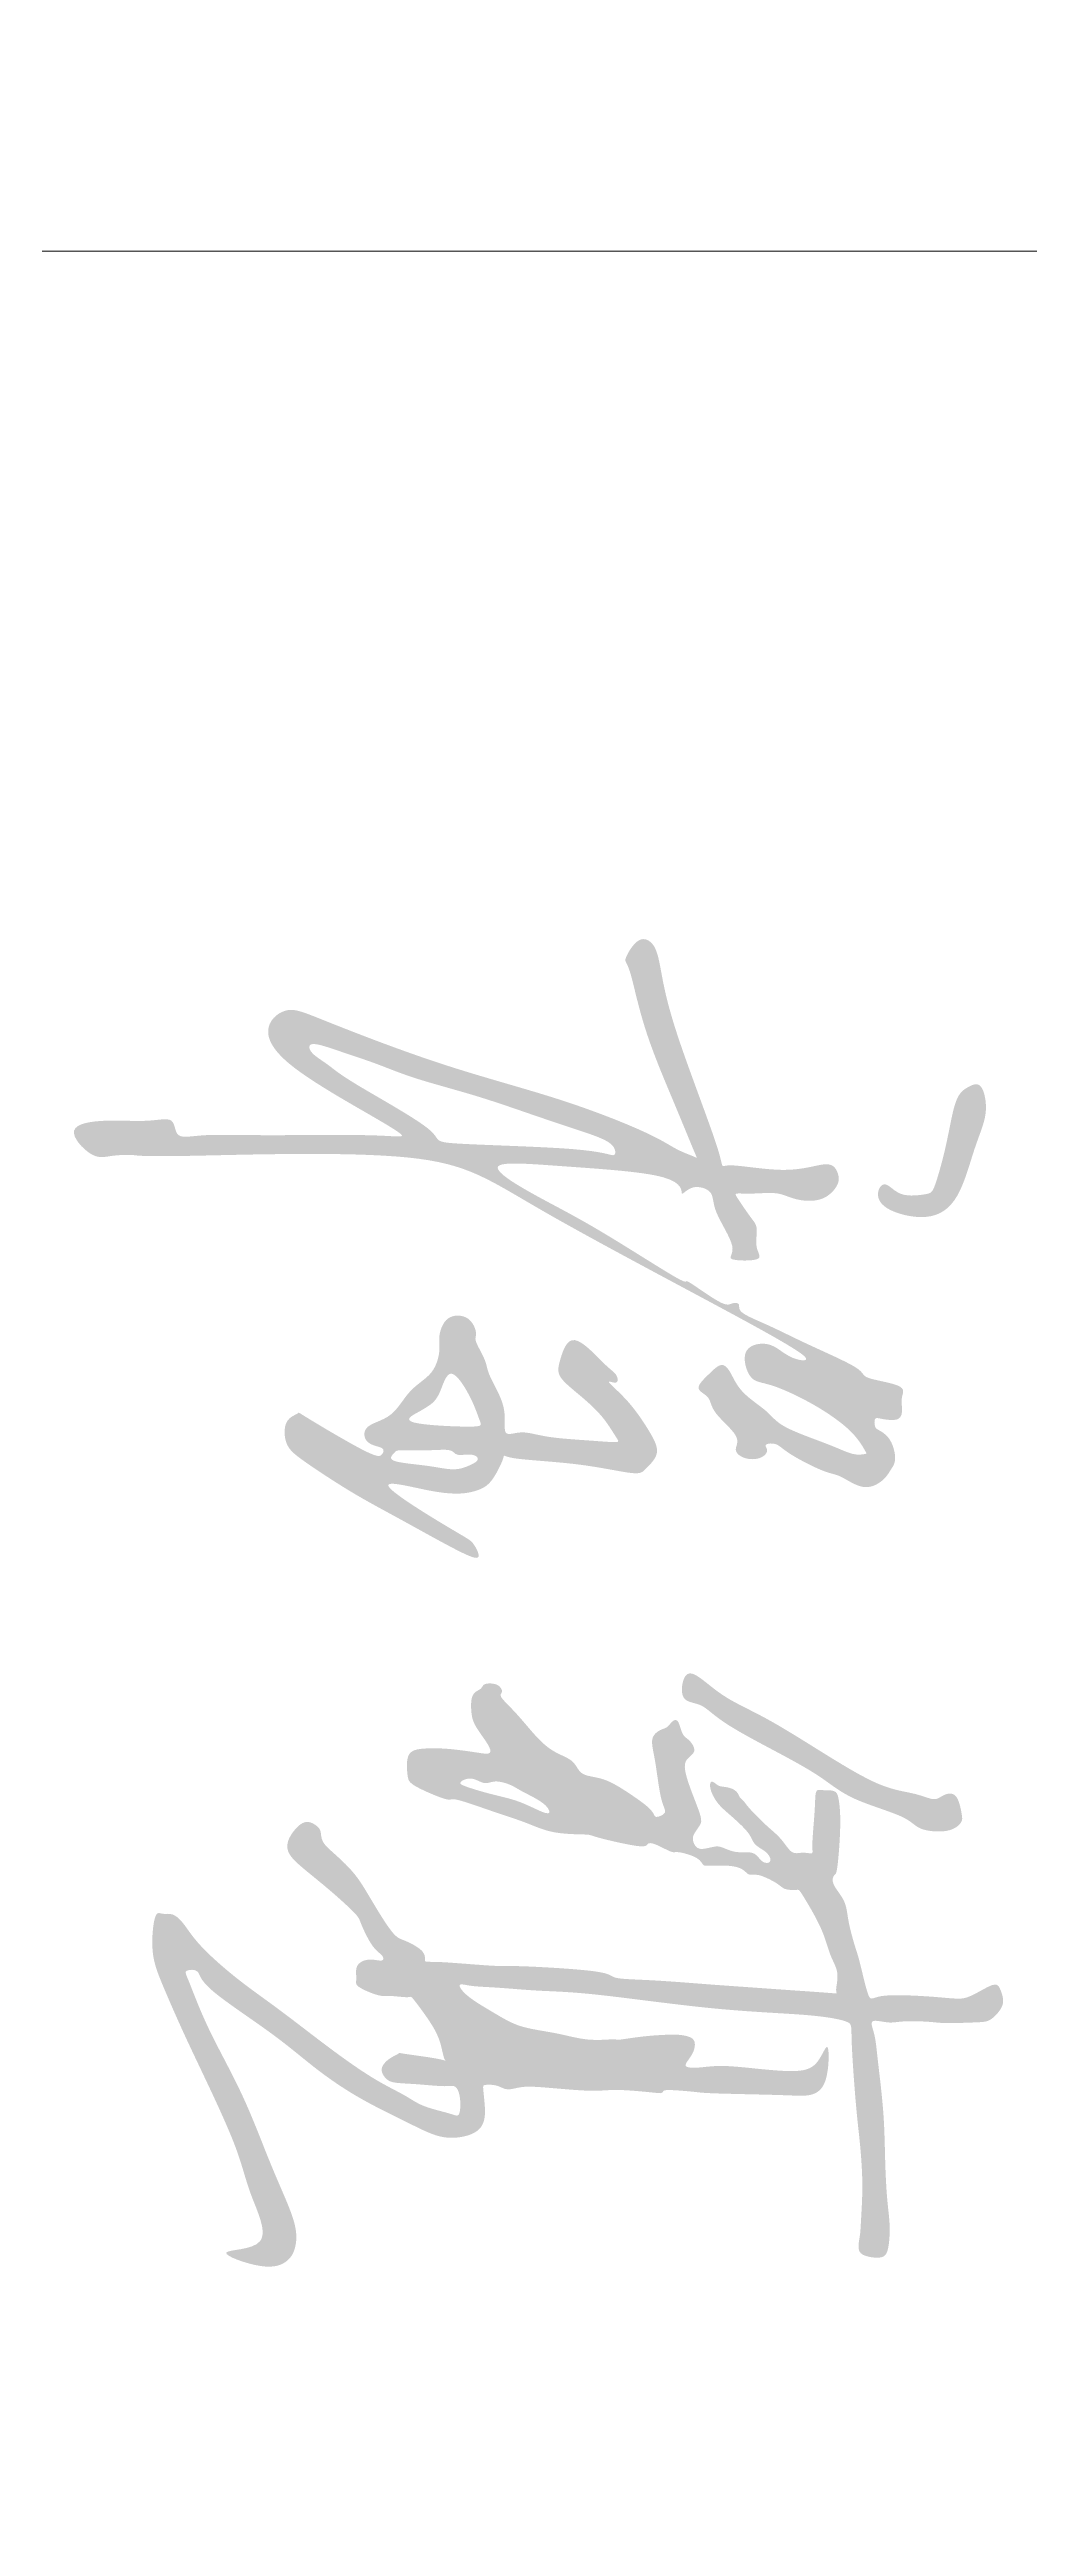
# Model space of a CAD drawing. Header units: millimetres. Extents: x -53295381 to 181933601, y -165 to 204541444.
# Drawn here: x 52133526 to 52137345, y 20955098 to 20964744 of the extents above; entities that cross this region are included whole.
import ezdxf

# ---------------------------------------------------------------- set-up
doc = ezdxf.new("R2010")
doc.units = ezdxf.units.MM
doc.header["$LTSCALE"] = 1000
for name, color, linetype in [('mm', 7, 'Continuous'), ('PP-COM', 7, 'Continuous'), ('标注', 3, 'Continuous')]:
    doc.layers.add(name, color=color, linetype=linetype)
doc.layers.add('PUB_TITLE', color=7, linetype='Continuous', lineweight=20)
doc.styles.add('C', font='c.shx', dxfattribs={"width": 0.75, "height": 3, "bigfont": 'hzk.shx'})
doc.styles.add('HZ', font='rs.shx', dxfattribs={"width": 0.8, "bigfont": 'hztxt.shx'})
doc.styles.add('宋体', font='')
doc.styles.get('宋体').set_extended_font_data('宋体')
doc.dimstyles.new('1', dxfattribs={"dimtxt": 1.5, "dimasz": 2, "dimexe": 1, "dimexo": 0.2, "dimgap": 0.5, "dimtad": 1, "dimdec": 1, "dimzin": 0, "dimdsep": 46, "dimtxsty": '宋体', "dimcen": 0.2, "dimclrd": 3, "dimclre": 3, "dimclrt": 3, "dimadec": 0, "dimazin": 0, "dimtfac": 1, "dimtdec": 1, "dimtofl": 0, "dimtmove": 2, "dimatfit": 3, "dimfxl": 0, "dimtolj": 1, "dimtzin": 0, "dimarcsym": 0})

# ---------------------------------------------------------------- blocks, each defined once
blk = doc.blocks.new('*D53')
at = {"color": 3, "lineweight": -2}
for start, end in [(39.4482, 48.8965), (341.1035, 350.5518)]:
    blk.add_arc((1344.218, 1910.564), 16.999, start, end, dxfattribs=at)
at = {"color": 3}
for points in [[(1357.728, 1921.631), (1356.961, 1921.099), (1358.94, 1919.064)], [(1360.522, 1907.812), (1361.452, 1907.735), (1361.217, 1910.564)]]:
    blk.add_solid(points, dxfattribs=at)
at = {"layer": 'Defpoints', "color": 0}
for p in [(1395.655, 1940.261), (1360.959, 1913.516), (1344.218, 1910.564), (1344.218, 1910.564), (1403.612, 1910.564)]:
    blk.add_point(p, dxfattribs=at)
at = {"color": 3, "insert": (1362.57, 1915.482), "char_height": 3, "attachment_point": 5, "rotation": 285, "style": 'HZ'}
blk.add_mtext('\\A1;α/3', dxfattribs=at)
blk = doc.blocks.new('*D54')
at = {"color": 3, "lineweight": -2}
blk.add_arc((1344.218, 1910.564), 28.56, 5.6194, 84.3806, dxfattribs=at)
at = {"color": 3}
for points in [[(1346.992, 1938.522), (1347.038, 1939.454), (1344.218, 1939.125)], [(1373.108, 1913.384), (1372.175, 1913.338), (1372.779, 1910.564)]]:
    blk.add_solid(points, dxfattribs=at)
at = {"layer": 'Defpoints', "color": 0}
for p in [(1344.218, 1969.958), (1368.952, 1924.845), (1344.218, 1910.564), (1344.218, 1910.564), (1403.612, 1910.564)]:
    blk.add_point(p, dxfattribs=at)
at = {"color": 3, "insert": (1365.828, 1932.174), "char_height": 3, "attachment_point": 5, "rotation": 315, "style": 'HZ'}
blk.add_mtext('\\A1;α', dxfattribs=at)
blk = doc.blocks.new('*D55')
at = {"color": 3, "lineweight": -2}
for start, end in [(69.4333, 78.8666), (11.1334, 20.5667)]:
    blk.add_arc((1344.218, 1910.564), 17.026, start, end, dxfattribs=at)
at = {"color": 3}
for points in [[(1350.399, 1926.927), (1350, 1926.083), (1352.731, 1925.309)], [(1359.737, 1916.346), (1360.581, 1916.745), (1358.963, 1919.077)]]:
    blk.add_solid(points, dxfattribs=at)
at = {"layer": 'Defpoints', "color": 0}
for p in [(1373.915, 1962.001), (1395.655, 1940.261), (1355.162, 1923.607), (1344.218, 1910.564), (1344.218, 1910.564)]:
    blk.add_point(p, dxfattribs=at)
at = {"color": 3, "insert": (1358.072, 1924.056), "char_height": 3, "attachment_point": 5, "rotation": 314.2422, "style": 'HZ'}
blk.add_mtext('\\A1;α/3', dxfattribs=at)
blk = doc.blocks.new('*D27')
at = {"color": 3, "lineweight": -2}
for start, end in [(99.4333, 108.8666), (41.1334, 50.5667)]:
    blk.add_arc((1344.218, 1910.564), 17.026, start, end, dxfattribs=at)
at = {"color": 3}
for points in [[(1341.389, 1927.825), (1341.466, 1926.895), (1344.218, 1927.59)], [(1354.767, 1923.331), (1355.299, 1924.098), (1352.731, 1925.309)]]:
    blk.add_solid(points, dxfattribs=at)
at = {"layer": 'Defpoints', "color": 0}
for p in [(1344.218, 1969.958), (1373.915, 1962.001), (1350.042, 1926.563), (1344.218, 1910.564), (1344.218, 1910.564)]:
    blk.add_point(p, dxfattribs=at)
at = {"color": 3, "insert": (1349.143, 1928.942), "char_height": 3, "attachment_point": 5, "rotation": 345, "style": 'HZ'}
blk.add_mtext('\\A1;α/3', dxfattribs=at)
blk = doc.blocks.new('*D35')
at = {"layer": 'Defpoints', "color": 0}
for p in [(1319.577, 1812.569), (1317.437, 1800.401), (1286.683, 1796.73), (1303.739, 1796.73), (1303.739, 1796.73)]:
    blk.add_point(p, dxfattribs=at)
at = {"layer": '标注', "color": 3, "lineweight": -2}
blk.add_line((1305.739, 1796.73), (1319.92, 1796.73), dxfattribs=at)
for start, end in [(56.3312, 67.6624), (337.3376, 348.6688)]:
    blk.add_arc((1303.739, 1796.73), 14.181, start, end, dxfattribs=at)
at = {"layer": '标注', "color": 3}
for points in [[(1311.896, 1808.894), (1311.305, 1808.172), (1313.766, 1806.758)], [(1317.179, 1793.99), (1318.108, 1793.898), (1317.92, 1796.73)]]:
    blk.add_solid(points, dxfattribs=at)
at = {"layer": '标注', "color": 3, "insert": (1318.688, 1802.922), "char_height": 3, "attachment_point": 5, "rotation": 292.5, "style": 'C'}
blk.add_mtext('\\A1;45°', dxfattribs=at)
blk = doc.blocks.new('A$C0C0E0EAC')
at = {"layer": 'mm'}
h = blk.add_hatch(color=256, dxfattribs=at)
edge = h.paths.add_edge_path()
edge.add_spline(control_points=[(595.8, 529.8), (599.6, 530.5), (611.5, 531.6), (648.6, 528.7), (646.6, 526.9), (653.5, 523.9), (665.6, 535.2), (678.8, 535.8), (699.2, 541.5), (705.5, 544), (737.7, 551.1), (730.3, 554.2), (731.5, 588), (733, 604.6), (733.6, 611.9), (733.4, 619.7), (721.6, 638.4), (725.5, 641.3), (733.7, 644.3), (740.2, 643.2), (749.4, 634.7), (749.8, 628.1), (750.8, 601.3), (749.3, 593.9), (748.8, 572.4), (751, 565.1), (746.7, 549.9), (757.3, 555.1), (774.1, 556.5), (813.7, 561.5), (846.8, 561.8), (875, 563.3), (890, 565.7), (909, 564.4), (913.5, 560.4), (912.3, 549), (908.8, 542.2), (896.6, 544.9), (889.3, 545), (861.7, 546.9), (829.9, 544.3), (811.8, 541.9), (753.6, 537.7), (749.7, 539.9), (744.3, 514.2), (742.1, 448), (728.8, 354), (728.4, 322.5), (725.5, 291.9), (725.1, 274), (721.9, 264.7), (731.6, 270.8), (744.7, 293.5), (753.7, 308.3), (757, 335), (763.2, 356.1), (760.9, 378), (762.8, 373.6), (759.3, 394), (758.1, 415.6), (758.8, 423.1), (761.2, 431.1), (770.9, 429.7), (777.7, 424), (781.1, 422.9), (781.7, 431.6), (779.3, 446.7), (781.5, 468.8), (784.7, 499.8), (781.4, 515.9), (757, 523.5), (794.1, 522.9), (801.5, 510.5), (800.2, 497.4), (799.1, 436.5), (798.1, 432.3), (796.2, 409.2), (797.6, 408.1), (799.2, 407.5), (798.7, 403.5), (795.8, 373.6), (798.2, 361.6), (794.7, 324.8), (793.9, 309.7), (797.7, 299.8), (792.9, 293.6), (793, 283.6), (794.1, 283.2), (808, 284.9), (819.2, 284.9), (828, 278.2), (831.8, 255.9), (821.2, 235.4), (802.4, 196.2), (781.2, 165.8), (758.4, 139.7), (723.3, 86), (712.8, 87.9), (713.6, 75.7), (717.7, 78.5), (753.3, 91.6), (800.3, 118.2), (850.9, 136.8), (889.7, 155.1), (905.7, 154), (915.4, 149.5), (922.4, 133.9), (906.2, 89.7), (908.6, 140.7), (868, 120.7), (840.8, 115.1), (792, 92.6), (758.2, 76.2), (721.5, 60.2), (702.3, 52.8), (671.7, 55.8), (675.7, 60.9), (673.7, 68.1), (680.6, 76), (695.9, 85.2), (721.5, 114.5), (739.5, 140.7), (770.3, 180), (791.1, 210.2), (800.5, 230.4), (808.3, 240.5), (813.2, 262.8), (816.3, 267.4), (802.2, 268.2), (792.7, 264.8), (794.8, 259.2), (792.5, 237.8), (792, 221.4), (789.8, 216.3), (782, 211.2), (774.3, 218.4), (770.8, 227.5), (770.9, 222), (775.9, 261.1), (778.4, 256.5), (764.8, 254.6), (752.3, 249.2), (730.2, 232.6), (733.4, 234.2), (731, 218.1), (732.6, 212.6), (724.5, 193.7), (721, 196.5), (709.8, 194.1), (705.1, 204.5), (708.5, 215), (703.4, 214.6), (699.3, 207), (679.2, 197.5), (676.8, 197.8), (658.3, 177.5), (643.9, 159.4), (632.6, 146.5), (621.6, 148.2), (609.5, 158.9), (612.2, 166.4), (616.6, 171.8), (624.6, 170.6), (632.9, 180.3), (647.1, 195.6), (664.6, 205.6), (691.7, 222.2), (692.2, 228.1), (701.1, 244.8), (709, 242.1), (707.1, 246.7), (711.7, 297.7), (710.1, 299.3), (714.4, 374), (719.9, 370.2), (720.3, 398.5), (723.6, 439.3), (724.7, 455.3), (727.7, 497.5), (728, 502), (729.2, 519.6), (730.1, 530.1), (729.4, 526.8), (715.2, 530.7), (703.9, 523.3), (686.1, 519.5), (657.2, 502.1), (658.4, 502.3), (658.3, 491.6), (654.2, 488.9), (646, 472.4), (649.4, 467.4), (641.1, 462.6), (641.3, 440.2), (642, 435.4), (636, 434.2), (630.8, 416.4), (633.5, 415.9), (625.4, 401.5), (625.7, 396.6), (630.1, 397), (620.6, 356.2), (619.7, 359.2), (619.7, 331.1), (611.4, 313.6), (605, 292.9), (592.9, 259.4), (598.3, 262.9), (585.4, 232.3), (580.5, 231.1), (562, 229.7), (560, 242.1), (560.1, 259.4), (563.7, 283.2), (564.4, 287.5), (561.2, 290.2), (544.4, 277.1), (536.5, 275.1), (521.4, 274.8), (519.4, 283.2), (514.9, 282.8), (515.2, 294.8), (522, 297.7), (523.3, 293.3), (534.9, 306.1), (555.2, 322.3), (563.8, 333.8), (568.5, 347.4), (579.6, 350.2), (579.9, 366.8), (591.3, 384.9), (604.1, 403), (609.2, 401.2), (605.1, 412.1), (598.9, 406.4), (566.7, 402.8), (552.5, 398.6), (546.7, 406.8), (546.3, 411), (540.9, 414.5), (539.5, 418.9), (552, 421.3), (553.6, 426.3), (563, 432.2), (567.6, 422.9), (576.3, 422.9), (591.6, 428.3), (608.9, 435.3), (613.1, 434.3), (620.1, 428.6), (624.6, 428.5), (631.5, 432.2), (627.7, 444), (628.2, 448.7), (633.2, 458.5), (630.9, 472.1), (639.7, 476), (640.1, 483.8), (632.2, 481.6), (627.1, 470.2), (619.6, 469.4), (605.5, 453.7), (599.1, 446), (588.6, 440.1), (581.1, 440.8), (586.5, 446.3), (586.6, 449.3), (587.8, 456.5), (591.3, 460.3), (594.5, 461.1), (596.1, 463.9), (600, 466), (614.2, 479.9), (622.3, 490.3), (634.4, 497.4), (631.6, 504), (633.8, 512.9), (630.5, 510.7), (601.5, 513.6), (588, 513.4), (589.5, 517.3), (588.8, 527.8), (592, 529.2), (595.8, 529.8)], knot_values=[0, 0, 0, 0, 1, 2, 3, 4, 5, 6, 7, 8, 9, 10, 11, 12, 13, 14, 15, 16, 17, 18, 19, 20, 21, 22, 23, 24, 25, 26, 27, 28, 29, 30, 31, 32, 33, 34, 35, 36, 37, 38, 39, 40, 41, 42, 43, 44, 45, 46, 47, 48, 49, 50, 51, 52, 53, 54, 55, 56, 57, 58, 59, 60, 61, 62, 63, 64, 65, 66, 67, 68, 69, 70, 71, 72, 73, 74, 75, 76, 77, 78, 79, 80, 81, 82, 83, 84, 85, 86, 87, 88, 89, 90, 91, 92, 93, 94, 95, 96, 97, 98, 99, 100, 101, 102, 103, 104, 105, 106, 107, 108, 109, 110, 111, 112, 113, 114, 115, 116, 117, 118, 119, 120, 121, 122, 123, 124, 125, 126, 127, 128, 129, 130, 131, 132, 133, 134, 135, 136, 137, 138, 139, 140, 141, 142, 143, 144, 145, 146, 147, 148, 149, 150, 151, 152, 153, 154, 155, 156, 157, 158, 159, 160, 161, 162, 163, 164, 165, 166, 167, 168, 169, 170, 171, 172, 173, 174, 175, 176, 177, 178, 179, 180, 181, 182, 183, 184, 185, 186, 187, 188, 189, 190, 191, 192, 193, 194, 195, 196, 197, 198, 199, 200, 201, 202, 203, 204, 205, 206, 207, 208, 209, 210, 211, 212, 213, 214, 215, 216, 217, 218, 219, 220, 221, 222, 223, 224, 225, 226, 227, 228, 229, 230, 231, 232, 233, 234, 235, 236, 237, 238, 239, 240, 241, 242, 243, 244, 245, 246, 247, 248, 249, 250, 251, 252, 253, 254, 255, 256, 257, 258, 259, 260, 261, 262, 263, 264, 265, 266, 267, 268, 269, 270, 271, 272, 273, 274, 275, 276, 277, 278, 279, 280, 281, 281, 281, 281], degree=3, periodic=0)
edge = h.paths.add_edge_path(flags=16)
edge.add_spline(control_points=[(604.9, 326.4), (603.8, 322.8), (596.1, 308.6), (592.6, 290.6), (586.2, 269.4), (583.9, 265.7), (579.2, 275.5), (586.1, 284.8), (581.8, 291), (585.4, 303.3), (589.2, 308.5), (596.4, 323.5), (602.5, 329.8), (605.9, 329.9), (604.9, 326.4)], knot_values=[0, 0, 0, 0, 1, 2, 3, 4, 5, 6, 7, 8, 9, 10, 11, 12, 12, 12, 12], degree=3, periodic=0)
h = blk.add_hatch(color=256, dxfattribs=at)
edge = h.paths.add_edge_path()
edge.add_spline(control_points=[(120.4, 631.6), (127.8, 630.7), (142, 624), (182.5, 613.5), (196.1, 592.2), (187, 557.9), (173.3, 555.8), (166.9, 562.5), (179.1, 571.7), (176.4, 592.8), (175, 595.6), (141.4, 605.1), (107.8, 610.3), (102.1, 619.7), (97.7, 629.2), (113.1, 632.4), (120.4, 631.6)], knot_values=[0, 0, 0, 0, 1, 2, 3, 4, 5, 6, 7, 8, 9, 10, 11, 12, 13, 14, 14, 14, 14], degree=3, periodic=0)
h = blk.add_hatch(color=256, dxfattribs=at)
edge = h.paths.add_edge_path()
edge.add_spline(control_points=[(617.3, 604.6), (616.3, 610), (611.2, 615.9), (607, 615.3), (590, 612), (592.1, 601.6), (597.3, 597), (591, 583.8), (588.5, 560.7), (566.2, 523.2), (538.2, 479.3), (525.6, 450.1), (508.8, 432), (506.3, 422.3), (528.8, 419.1), (528.2, 435.4), (541.4, 446), (566.7, 494.9), (580.9, 519.6), (595.6, 536.8), (607.9, 579.6), (617, 583.5), (618.3, 599.2), (617.3, 604.6)], knot_values=[0, 0, 0, 0, 1, 2, 3, 4, 5, 6, 7, 8, 9, 10, 11, 12, 13, 14, 15, 16, 17, 18, 19, 20, 21, 21, 21, 21], degree=3, periodic=0)
h = blk.add_hatch(color=256, dxfattribs=at)
edge = h.paths.add_edge_path()
edge.add_spline(control_points=[(170.3, 528.7), (166.8, 530.5), (161.1, 529.4), (152.7, 523.9), (163.2, 496.6), (153, 443.1), (164.4, 454.7), (59.4, 413.9), (21.5, 406.5), (2.9, 403.4), (-3.5, 391.1), (16.7, 379.6), (14.5, 384.5), (61.7, 393.7), (117.1, 417.5), (152.8, 431.9), (151.1, 432), (146.1, 417.1), (135.9, 403.2), (110.1, 338.6), (88.5, 255.6), (53, 164.5), (45.8, 148.5), (58.9, 130.5), (84, 139.2), (124.4, 210.1), (138.8, 234.1), (134.9, 216.5), (136.2, 125.6), (134.7, 87.9), (139.4, 69.1), (122, 70.9), (127, 52.6), (124.5, 21.2), (129.4, -8.4), (153.1, 13.3), (149.7, 24.7), (148.9, 42.9), (151.6, 48), (144.6, 260.3), (177.2, 300.1), (279.2, 494.8), (292.9, 512.4), (291.1, 498.5), (284.9, 489.6), (278.2, 479.7), (282.9, 461.1), (307.3, 468.1), (306.2, 479.8), (321.7, 513.5), (341.2, 541), (356.6, 549.3), (356, 549.4), (358, 540.7), (350.4, 525.6), (337.5, 488), (327.2, 482), (314, 461.1), (298.8, 454.8), (292.3, 448.8), (301, 440.1), (311.8, 428.7), (316.3, 441.5), (326.8, 440.8), (345.5, 463.6), (353.8, 455.7), (360.5, 464.6), (360, 475.8), (355.4, 480.7), (352.1, 480), (349.5, 477.8), (348.4, 487.2), (355.4, 492.8), (370.5, 522.3), (370, 529.6), (382.7, 547.4), (374.7, 561.7), (366.9, 565.9), (361.2, 570.3), (345.3, 566.3), (339.6, 557.4), (338.6, 554.6), (330.6, 554.3), (332.1, 558.1), (334.1, 573.3), (324.7, 574), (316.8, 572.6), (308.7, 577.6), (303.8, 543.9), (298.8, 549.7), (280.2, 507), (266.9, 481), (258.1, 458.6), (251.9, 462.5), (251.4, 455.4), (255.6, 451.6), (231, 418), (244.1, 431.2), (197.1, 358.4), (177.5, 318.6), (152.3, 277.6), (157.2, 334.6), (162.8, 424.1), (181, 418.9), (169.2, 427.2), (174.1, 444.2), (186.4, 441.3), (216.3, 461.5), (222.5, 448.7), (223.1, 479.6), (214.8, 471.1), (198.9, 474.3), (194.5, 469.9), (176.9, 458), (175.8, 457.7), (176.5, 470.7), (174.8, 488.6), (180.7, 498.4), (182.4, 518.9), (173.9, 527), (170.3, 528.7)], knot_values=[0, 0, 0, 0, 1, 2, 3, 4, 5, 6, 7, 8, 9, 10, 11, 12, 13, 14, 15, 16, 17, 18, 19, 20, 21, 22, 23, 24, 25, 26, 27, 28, 29, 30, 31, 32, 33, 34, 35, 36, 37, 38, 39, 40, 41, 42, 43, 44, 45, 46, 47, 48, 49, 50, 51, 52, 53, 54, 55, 56, 57, 58, 59, 60, 61, 62, 63, 64, 65, 66, 67, 68, 69, 70, 71, 72, 73, 74, 75, 76, 77, 78, 79, 80, 81, 82, 83, 84, 85, 86, 87, 88, 89, 90, 91, 92, 93, 94, 95, 96, 97, 98, 99, 100, 101, 102, 103, 104, 105, 106, 107, 108, 109, 110, 111, 112, 113, 114, 115, 116, 117, 118, 118, 118, 118], degree=3, periodic=0)
edge = h.paths.add_edge_path(flags=16)
edge.add_spline(control_points=[(144.3, 374.1), (142, 372.7), (138.1, 367.6), (130.3, 343.4), (121.2, 316.4), (107.8, 278), (96.5, 234.6), (85.8, 209.1), (80.1, 191), (72.2, 169), (72.5, 162), (79.2, 163.7), (87, 176.9), (96.4, 186.8), (137.8, 261.7), (141.6, 241.1), (144.5, 363.1), (152.3, 375.8), (146.7, 375.4), (144.3, 374.1)], knot_values=[0, 0, 0, 0, 1, 2, 3, 4, 5, 6, 7, 8, 9, 10, 11, 12, 13, 14, 15, 16, 17, 17, 17, 17], degree=3, periodic=0)
h = blk.add_hatch(color=256, dxfattribs=at)
edge = h.paths.add_edge_path()
edge.add_spline(control_points=[(277.6, 346.9), (278.2, 352.5), (297.2, 369.6), (300.7, 376.5), (309.5, 377.8), (303.3, 365.6), (319.1, 384.5), (342.1, 399.9), (356.5, 407), (367.6, 394.8), (371.8, 392.1), (362.5, 351.3), (359.8, 294.8), (354.6, 300), (375.4, 290.5), (382.3, 281.2), (386.3, 257.2), (367.9, 194.7), (415, 272), (416.4, 276.1), (430.6, 283.5), (426.8, 271.3), (400, 223.5), (384.2, 193.5), (359.8, 156.5), (350.8, 145.6), (331.7, 145.3), (328.2, 157.7), (326.4, 152.9), (359.5, 208.8), (357.5, 213.6), (351.6, 216.2), (350.2, 201.3), (336, 199.6), (332.2, 221.1), (310.9, 231.9), (301.5, 249.9), (282.7, 254.3), (276.5, 251.9), (259.7, 257.2), (260.2, 274.8), (274.9, 280.1), (276.1, 276.2), (293.1, 286.5), (300.2, 285.8), (324.8, 301.1), (346.1, 295.9), (339.4, 309.6), (345.1, 325.6), (347.1, 358.6), (348.9, 379.1), (346.6, 376.4), (329.7, 366.6), (314.5, 349.1), (302.6, 334.2), (293.2, 336), (276.9, 341.3), (277.6, 346.9)], knot_values=[0, 0, 0, 0, 1, 2, 3, 4, 5, 6, 7, 8, 9, 10, 11, 12, 13, 14, 15, 16, 17, 18, 19, 20, 21, 22, 23, 24, 25, 26, 27, 28, 29, 30, 31, 32, 33, 34, 35, 36, 37, 38, 39, 40, 41, 42, 43, 44, 45, 46, 47, 48, 49, 50, 51, 52, 53, 54, 55, 55, 55, 55], degree=3, periodic=0)
edge = h.paths.add_edge_path(flags=16)
edge.add_spline(control_points=[(360.2, 279.8), (361.6, 279.5), (364, 275.1), (368.5, 264.1), (364.2, 246.4), (361.9, 215.2), (354.9, 223.1), (353.5, 222.8), (354.3, 245.2), (352.6, 263.3), (358.3, 263.4), (355.7, 276.9), (358.8, 280.1), (360.2, 279.8)], knot_values=[0, 0, 0, 0, 1, 2, 3, 4, 5, 6, 7, 8, 9, 10, 11, 11, 11, 11], degree=3, periodic=0)
edge = h.paths.add_edge_path(flags=16)
edge.add_spline(control_points=[(300.8, 261.5), (301.1, 265.4), (319.6, 276.8), (335.6, 281.5), (338.4, 284.2), (335.7, 223.2), (327.2, 239.1), (323.6, 245.2), (317.6, 253.5), (300.5, 257.7), (300.8, 261.5)], knot_values=[0, 0, 0, 0, 1, 2, 3, 4, 5, 6, 7, 8, 8, 8, 8], degree=3, periodic=0)
blk = doc.blocks.new('6.0f')
at = {"layer": 'PUB_TITLE'}
blk.add_lwpolyline([(50748807.3, 21037825.1), (50754407.3, 21037825.1)], dxfattribs=at)
at = {"color": 0, "xscale": 1.125, "yscale": 1.125, "zscale": 1.125, "rotation": 270}
blk.add_blockref('A$C0C0E0EAC', (50752842.7, 21037289.2, 306166.8), dxfattribs=at)
blk = doc.blocks.new('伸缩缝')
for base, line1, line2, text, picture, middle in [((1350.042, 1926.563), ((1344.218, 1910.564), (1373.915, 1962.001)), ((1344.218, 1910.564), (1344.218, 1969.958)), 'α/3', '*D27', (1349.143, 1928.942)), ((1368.952, 1924.845), ((1344.218, 1910.564), (1403.612, 1910.564)), ((1344.218, 1910.564), (1344.218, 1969.958)), 'α', '*D54', (1365.828, 1932.174)), ((1355.162, 1923.607), ((1344.218, 1910.564), (1395.655, 1940.261)), ((1344.218, 1910.564), (1373.915, 1962.001)), 'α/3', '*D55', (1358.072, 1924.056)), ((1360.959, 1913.516), ((1344.218, 1910.564), (1403.612, 1910.564)), ((1344.218, 1910.564), (1395.655, 1940.261)), 'α/3', '*D53', (1362.57, 1915.482))]:
    dim = blk.add_angular_dim_2l(base=base, line1=line1, line2=line2, text=text, dimstyle='1', override={"dimexe": 4, "dimexo": 4, "dimtxsty": 'HZ', "dimdle": 4, "dimadec": 1})
    dim.commit()
    dim.dimension.update_dxf_attribs({"geometry": picture, "text_midpoint": middle, "dimtype": 130})
at = {"layer": '标注'}
dim = blk.add_angular_dim_2l(base=(1317.437, 1800.401), line1=((1286.683, 1796.73), (1303.739, 1796.73)), line2=((1319.577, 1812.569), (1303.739, 1796.73)), dimstyle='1', dxfattribs=at)
dim.commit()
dim.dimension.update_dxf_attribs({"geometry": '*D35', "text_midpoint": (1318.688, 1802.922), "dimtype": 130})

msp = doc.modelspace()

# ---------------------------------------------------------------- block references
at = {"xscale": 5, "yscale": 5, "zscale": 5}
msp.add_blockref('6.0f', (-201630592.176, -84225166.409), dxfattribs=at)
at = {"layer": 'PP-COM', "xscale": 321.4285737276077, "yscale": 321.4285712242126, "zscale": 321.4285714284524}
msp.add_blockref('伸缩缝', (51796714.498, 20476148.395), dxfattribs=at)

doc.saveas('drawing.dxf')
